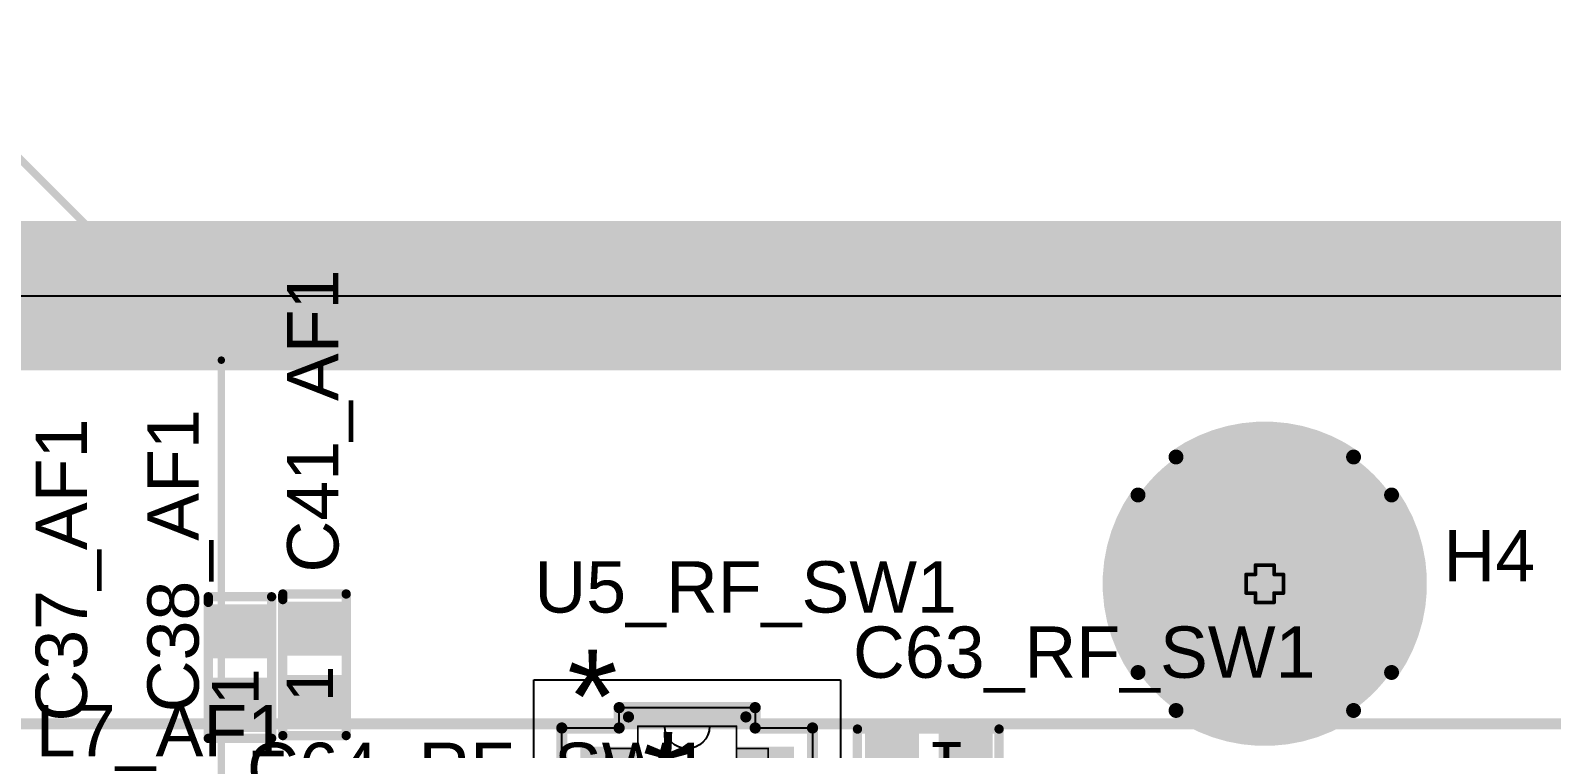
# Model space of a CAD drawing. Header units: inches. Extents: x -1.3 to 11.9, y -6.8 to 4.2.
# Drawn here: x 0.428 to 1.244, y 2.917 to 3.302 of the extents above; entities that cross this region are included whole.
import ezdxf

# ---------------------------------------------------------------- set-up
doc = ezdxf.new("R2010")
doc.units = ezdxf.units.IN
doc.header["$MEASUREMENT"] = 0
for name, color, linetype in [('02_GND1', 76, 'Continuous'), ('03_SIG1', 76, 'Continuous'), ('04_GND2', 16, 'Continuous'), ('05_SIG2', 156, 'Continuous'), ('06_GND3', 216, 'Continuous'), ('07_SIG3', 216, 'Continuous'), ('08_GND4', 136, 'Continuous'), ('09_PWR1', 136, 'Continuous'), ('10_PWR2', 136, 'Continuous'), ('11_GND5', 136, 'Continuous'), ('12_SIG4', 7, 'Continuous'), ('13_GND6', 136, 'Continuous'), ('14_SIG5', 136, 'Continuous'), ('15_GND7', 136, 'Continuous'), ('AB', 56, 'Continuous'), ('ASSY_DWG_INFO', 56, 'Continuous'), ('BOTTOM', 5, 'Continuous'), ('Bottom Solder', 6, 'Continuous'), ('FAB', 56, 'Continuous'), ('FAB_DWG_INFO', 1, 'Continuous'), ('Keep-Out Layer', 6, 'Continuous'), ('Mechanical 13', 56, 'Continuous'), ('Multi-Layer', 9, 'Continuous'), ('Pad Holes', 156, 'Continuous'), ('POT_INFO', 56, 'Continuous'), ('TOP', 1, 'Continuous'), ('Top Overlay', 2, 'Continuous'), ('Top Paste', 8, 'Continuous'), ('Top Solder', 216, 'Continuous')]:
    doc.layers.add(name, color=color, linetype=linetype)
doc.styles.add('Arial', font='', dxfattribs={"height": 0.2})
doc.styles.get('Arial').set_extended_font_data('Arial')

# ---------------------------------------------------------------- blocks, each defined once
blk = doc.blocks.new('_____3___16')
at = {"layer": '03_SIG1'}
h = blk.add_hatch(color=76, dxfattribs=at)
edge = h.paths.add_edge_path()
edge.add_arc((0, 0), 0.07874, 0, 360)
at = {"layer": '05_SIG2'}
h = blk.add_hatch(color=156, dxfattribs=at)
edge = h.paths.add_edge_path()
edge.add_arc((0, 0), 0.07874, 0, 360)
at = {"layer": '07_SIG3'}
h = blk.add_hatch(color=216, dxfattribs=at)
edge = h.paths.add_edge_path()
edge.add_arc((0, 0), 0.07874, 0, 360)
at = {"layer": '09_PWR1'}
h = blk.add_hatch(color=136, dxfattribs=at)
edge = h.paths.add_edge_path()
edge.add_arc((0, 0), 0.07106, 0, 360)
at = {"layer": '10_PWR2'}
h = blk.add_hatch(color=136, dxfattribs=at)
edge = h.paths.add_edge_path()
edge.add_arc((0, 0), 0.07106, 0, 360)
at = {"layer": '12_SIG4'}
h = blk.add_hatch(color=7, dxfattribs=at)
edge = h.paths.add_edge_path()
edge.add_arc((0, 0), 0.07874, 0, 360)
at = {"layer": '14_SIG5'}
h = blk.add_hatch(color=136, dxfattribs=at)
edge = h.paths.add_edge_path()
edge.add_arc((0, 0), 0.07874, 0, 360)
at = {"layer": 'BOTTOM'}
h = blk.add_hatch(color=5, dxfattribs=at)
edge = h.paths.add_edge_path()
edge.add_arc((0, 0), 0.07874, 0, 360)
at = {"layer": 'Bottom Solder'}
h = blk.add_hatch(color=6, dxfattribs=at)
edge = h.paths.add_edge_path()
edge.add_arc((0, 0), 0.08274, 0, 360)
at = {"layer": 'Multi-Layer'}
h = blk.add_hatch(color=9, dxfattribs=at)
edge = h.paths.add_edge_path()
edge.add_arc((0, 0), 0.07874, 0, 360)
at = {"layer": 'Pad Holes'}
h = blk.add_hatch(color=7, dxfattribs=at)
edge = h.paths.add_edge_path()
edge.add_arc((0, 0), 0.05906, 0, 360)
at = {"layer": 'TOP'}
h = blk.add_hatch(color=1, dxfattribs=at)
edge = h.paths.add_edge_path()
edge.add_arc((0, 0), 0.07874, 0, 360)
at = {"layer": 'Top Solder'}
h = blk.add_hatch(color=216, dxfattribs=at)
edge = h.paths.add_edge_path()
edge.add_arc((0, 0), 0.08274, 0, 360)
at = {"layer": '02_GND1'}
for points in [[(-0.04764, 0.06803, 0.008, 0.008, -0.315299), (0.04764, 0.06803, 0.008, 0.008, 0)], [(-0.06803, -0.04764, 0.008, 0.008, -0.315299), (-0.06803, 0.04764, 0.008, 0.008, 0)], [(0.06803, 0.04764, 0.008, 0.008, -0.315299), (0.06803, -0.04764, 0.008, 0.008, 0)], [(0.04764, -0.06803, 0.008, 0.008, -0.315299), (-0.04764, -0.06803, 0.008, 0.008, 0)]]:
    blk.add_lwpolyline(points, format="xyseb", dxfattribs=at)
for points in [[(-0.04964, 0.06803, 0.004, 0.004, 1), (-0.04564, 0.06803, 0.004, 0.004, 1)], [(0.04564, 0.06803, 0.004, 0.004, 1), (0.04964, 0.06803, 0.004, 0.004, 1)], [(-0.07003, 0.04764, 0.004, 0.004, 1), (-0.06603, 0.04764, 0.004, 0.004, 1)], [(0.06603, 0.04764, 0.004, 0.004, 1), (0.07003, 0.04764, 0.004, 0.004, 1)], [(-0.07003, -0.04764, 0.004, 0.004, 1), (-0.06603, -0.04764, 0.004, 0.004, 1)], [(0.06603, -0.04764, 0.004, 0.004, 1), (0.07003, -0.04764, 0.004, 0.004, 1)], [(-0.04964, -0.06803, 0.004, 0.004, 1), (-0.04564, -0.06803, 0.004, 0.004, 1)], [(0.04564, -0.06803, 0.004, 0.004, 1), (0.04964, -0.06803, 0.004, 0.004, 1)]]:
    blk.add_lwpolyline(points, format="xyseb", close=True, dxfattribs=at)
at = {"layer": '04_GND2'}
for points in [[(-0.04764, 0.06803, 0.008, 0.008, -0.315299), (0.04764, 0.06803, 0.008, 0.008, 0)], [(-0.06803, -0.04764, 0.008, 0.008, -0.315299), (-0.06803, 0.04764, 0.008, 0.008, 0)], [(0.06803, 0.04764, 0.008, 0.008, -0.315299), (0.06803, -0.04764, 0.008, 0.008, 0)], [(0.04764, -0.06803, 0.008, 0.008, -0.315299), (-0.04764, -0.06803, 0.008, 0.008, 0)]]:
    blk.add_lwpolyline(points, format="xyseb", dxfattribs=at)
for points in [[(-0.04964, 0.06803, 0.004, 0.004, 1), (-0.04564, 0.06803, 0.004, 0.004, 1)], [(0.04564, 0.06803, 0.004, 0.004, 1), (0.04964, 0.06803, 0.004, 0.004, 1)], [(-0.07003, 0.04764, 0.004, 0.004, 1), (-0.06603, 0.04764, 0.004, 0.004, 1)], [(0.06603, 0.04764, 0.004, 0.004, 1), (0.07003, 0.04764, 0.004, 0.004, 1)], [(-0.07003, -0.04764, 0.004, 0.004, 1), (-0.06603, -0.04764, 0.004, 0.004, 1)], [(0.06603, -0.04764, 0.004, 0.004, 1), (0.07003, -0.04764, 0.004, 0.004, 1)], [(-0.04964, -0.06803, 0.004, 0.004, 1), (-0.04564, -0.06803, 0.004, 0.004, 1)], [(0.04564, -0.06803, 0.004, 0.004, 1), (0.04964, -0.06803, 0.004, 0.004, 1)]]:
    blk.add_lwpolyline(points, format="xyseb", close=True, dxfattribs=at)
at = {"layer": '06_GND3'}
for points in [[(-0.04764, 0.06803, 0.008, 0.008, -0.315299), (0.04764, 0.06803, 0.008, 0.008, 0)], [(-0.06803, -0.04764, 0.008, 0.008, -0.315299), (-0.06803, 0.04764, 0.008, 0.008, 0)], [(0.06803, 0.04764, 0.008, 0.008, -0.315299), (0.06803, -0.04764, 0.008, 0.008, 0)], [(0.04764, -0.06803, 0.008, 0.008, -0.315299), (-0.04764, -0.06803, 0.008, 0.008, 0)]]:
    blk.add_lwpolyline(points, format="xyseb", dxfattribs=at)
for points in [[(-0.04964, 0.06803, 0.004, 0.004, 1), (-0.04564, 0.06803, 0.004, 0.004, 1)], [(0.04564, 0.06803, 0.004, 0.004, 1), (0.04964, 0.06803, 0.004, 0.004, 1)], [(-0.07003, 0.04764, 0.004, 0.004, 1), (-0.06603, 0.04764, 0.004, 0.004, 1)], [(0.06603, 0.04764, 0.004, 0.004, 1), (0.07003, 0.04764, 0.004, 0.004, 1)], [(-0.07003, -0.04764, 0.004, 0.004, 1), (-0.06603, -0.04764, 0.004, 0.004, 1)], [(0.06603, -0.04764, 0.004, 0.004, 1), (0.07003, -0.04764, 0.004, 0.004, 1)], [(-0.04964, -0.06803, 0.004, 0.004, 1), (-0.04564, -0.06803, 0.004, 0.004, 1)], [(0.04564, -0.06803, 0.004, 0.004, 1), (0.04964, -0.06803, 0.004, 0.004, 1)]]:
    blk.add_lwpolyline(points, format="xyseb", close=True, dxfattribs=at)
at = {"layer": '08_GND4'}
for points in [[(-0.04764, 0.06803, 0.008, 0.008, -0.315299), (0.04764, 0.06803, 0.008, 0.008, 0)], [(-0.06803, -0.04764, 0.008, 0.008, -0.315299), (-0.06803, 0.04764, 0.008, 0.008, 0)], [(0.06803, 0.04764, 0.008, 0.008, -0.315299), (0.06803, -0.04764, 0.008, 0.008, 0)], [(0.04764, -0.06803, 0.008, 0.008, -0.315299), (-0.04764, -0.06803, 0.008, 0.008, 0)]]:
    blk.add_lwpolyline(points, format="xyseb", dxfattribs=at)
for points in [[(-0.04964, 0.06803, 0.004, 0.004, 1), (-0.04564, 0.06803, 0.004, 0.004, 1)], [(0.04564, 0.06803, 0.004, 0.004, 1), (0.04964, 0.06803, 0.004, 0.004, 1)], [(-0.07003, 0.04764, 0.004, 0.004, 1), (-0.06603, 0.04764, 0.004, 0.004, 1)], [(0.06603, 0.04764, 0.004, 0.004, 1), (0.07003, 0.04764, 0.004, 0.004, 1)], [(-0.07003, -0.04764, 0.004, 0.004, 1), (-0.06603, -0.04764, 0.004, 0.004, 1)], [(0.06603, -0.04764, 0.004, 0.004, 1), (0.07003, -0.04764, 0.004, 0.004, 1)], [(-0.04964, -0.06803, 0.004, 0.004, 1), (-0.04564, -0.06803, 0.004, 0.004, 1)], [(0.04564, -0.06803, 0.004, 0.004, 1), (0.04964, -0.06803, 0.004, 0.004, 1)]]:
    blk.add_lwpolyline(points, format="xyseb", close=True, dxfattribs=at)
at = {"layer": '11_GND5'}
for points in [[(-0.04764, 0.06803, 0.008, 0.008, -0.315299), (0.04764, 0.06803, 0.008, 0.008, 0)], [(-0.06803, -0.04764, 0.008, 0.008, -0.315299), (-0.06803, 0.04764, 0.008, 0.008, 0)], [(0.06803, 0.04764, 0.008, 0.008, -0.315299), (0.06803, -0.04764, 0.008, 0.008, 0)], [(0.04764, -0.06803, 0.008, 0.008, -0.315299), (-0.04764, -0.06803, 0.008, 0.008, 0)]]:
    blk.add_lwpolyline(points, format="xyseb", dxfattribs=at)
for points in [[(-0.04964, 0.06803, 0.004, 0.004, 1), (-0.04564, 0.06803, 0.004, 0.004, 1)], [(0.04564, 0.06803, 0.004, 0.004, 1), (0.04964, 0.06803, 0.004, 0.004, 1)], [(-0.07003, 0.04764, 0.004, 0.004, 1), (-0.06603, 0.04764, 0.004, 0.004, 1)], [(0.06603, 0.04764, 0.004, 0.004, 1), (0.07003, 0.04764, 0.004, 0.004, 1)], [(-0.07003, -0.04764, 0.004, 0.004, 1), (-0.06603, -0.04764, 0.004, 0.004, 1)], [(0.06603, -0.04764, 0.004, 0.004, 1), (0.07003, -0.04764, 0.004, 0.004, 1)], [(-0.04964, -0.06803, 0.004, 0.004, 1), (-0.04564, -0.06803, 0.004, 0.004, 1)], [(0.04564, -0.06803, 0.004, 0.004, 1), (0.04964, -0.06803, 0.004, 0.004, 1)]]:
    blk.add_lwpolyline(points, format="xyseb", close=True, dxfattribs=at)
at = {"layer": '13_GND6'}
for points in [[(-0.04764, 0.06803, 0.008, 0.008, -0.315299), (0.04764, 0.06803, 0.008, 0.008, 0)], [(-0.06803, -0.04764, 0.008, 0.008, -0.315299), (-0.06803, 0.04764, 0.008, 0.008, 0)], [(0.06803, 0.04764, 0.008, 0.008, -0.315299), (0.06803, -0.04764, 0.008, 0.008, 0)], [(0.04764, -0.06803, 0.008, 0.008, -0.315299), (-0.04764, -0.06803, 0.008, 0.008, 0)]]:
    blk.add_lwpolyline(points, format="xyseb", dxfattribs=at)
for points in [[(-0.04964, 0.06803, 0.004, 0.004, 1), (-0.04564, 0.06803, 0.004, 0.004, 1)], [(0.04564, 0.06803, 0.004, 0.004, 1), (0.04964, 0.06803, 0.004, 0.004, 1)], [(-0.07003, 0.04764, 0.004, 0.004, 1), (-0.06603, 0.04764, 0.004, 0.004, 1)], [(0.06603, 0.04764, 0.004, 0.004, 1), (0.07003, 0.04764, 0.004, 0.004, 1)], [(-0.07003, -0.04764, 0.004, 0.004, 1), (-0.06603, -0.04764, 0.004, 0.004, 1)], [(0.06603, -0.04764, 0.004, 0.004, 1), (0.07003, -0.04764, 0.004, 0.004, 1)], [(-0.04964, -0.06803, 0.004, 0.004, 1), (-0.04564, -0.06803, 0.004, 0.004, 1)], [(0.04564, -0.06803, 0.004, 0.004, 1), (0.04964, -0.06803, 0.004, 0.004, 1)]]:
    blk.add_lwpolyline(points, format="xyseb", close=True, dxfattribs=at)
at = {"layer": '15_GND7'}
for points in [[(-0.04764, 0.06803, 0.008, 0.008, -0.315299), (0.04764, 0.06803, 0.008, 0.008, 0)], [(-0.06803, -0.04764, 0.008, 0.008, -0.315299), (-0.06803, 0.04764, 0.008, 0.008, 0)], [(0.06803, 0.04764, 0.008, 0.008, -0.315299), (0.06803, -0.04764, 0.008, 0.008, 0)], [(0.04764, -0.06803, 0.008, 0.008, -0.315299), (-0.04764, -0.06803, 0.008, 0.008, 0)]]:
    blk.add_lwpolyline(points, format="xyseb", dxfattribs=at)
for points in [[(-0.04964, 0.06803, 0.004, 0.004, 1), (-0.04564, 0.06803, 0.004, 0.004, 1)], [(0.04564, 0.06803, 0.004, 0.004, 1), (0.04964, 0.06803, 0.004, 0.004, 1)], [(-0.07003, 0.04764, 0.004, 0.004, 1), (-0.06603, 0.04764, 0.004, 0.004, 1)], [(0.06603, 0.04764, 0.004, 0.004, 1), (0.07003, 0.04764, 0.004, 0.004, 1)], [(-0.07003, -0.04764, 0.004, 0.004, 1), (-0.06603, -0.04764, 0.004, 0.004, 1)], [(0.06603, -0.04764, 0.004, 0.004, 1), (0.07003, -0.04764, 0.004, 0.004, 1)], [(-0.04964, -0.06803, 0.004, 0.004, 1), (-0.04564, -0.06803, 0.004, 0.004, 1)], [(0.04564, -0.06803, 0.004, 0.004, 1), (0.04964, -0.06803, 0.004, 0.004, 1)]]:
    blk.add_lwpolyline(points, format="xyseb", close=True, dxfattribs=at)
blk = doc.blocks.new('C0402_184')
at = {"layer": 'TOP'}
for points in [[(-0.031, -0.0125), (-0.031, 0.0125), (-0.006, 0.0125), (-0.006, -0.0125)], [(0.0084, -0.0125), (0.0084, 0.0125), (0.0334, 0.0125), (0.0334, -0.0125)]]:
    blk.add_hatch(color=1, dxfattribs=at).paths.add_polyline_path(points)
at = {"layer": 'Top Paste'}
for points in [[(-0.031, -0.0125), (-0.031, 0.0125), (-0.006, 0.0125), (-0.006, -0.0125)], [(0.0084, -0.0125), (0.0084, 0.0125), (0.0334, 0.0125), (0.0334, -0.0125)]]:
    blk.add_hatch(color=8, dxfattribs=at).paths.add_polyline_path(points)
at = {"layer": 'Top Solder'}
for points in [[(-0.033, -0.0145), (-0.033, 0.0145), (-0.004, 0.0145), (-0.004, -0.0145)], [(0.0064, -0.0145), (0.0064, 0.0145), (0.0354, 0.0145), (0.0354, -0.0145)]]:
    blk.add_hatch(color=216, dxfattribs=at).paths.add_polyline_path(points)
at = {"layer": 'ASSY_DWG_INFO'}
for points in [[(-0.0365, 0.017, 0.005, 0.005, 0), (-0.0365, -0.017, 0.005, 0.005, 0)], [(0.0395, 0.017, 0.005, 0.005, 0), (-0.0365, 0.017, 0.005, 0.005, 0)], [(0.0395, 0.017, 0.005, 0.005, 0), (0.0395, -0.017, 0.005, 0.005, 0)], [(0.0395, -0.017, 0.005, 0.005, 0), (-0.0365, -0.017, 0.005, 0.005, 0)]]:
    blk.add_lwpolyline(points, format="xyseb", dxfattribs=at)
for points in [[(-0.03775, 0.017, 0.0025, 0.0025, 1), (-0.03525, 0.017, 0.0025, 0.0025, 1)], [(-0.03775, 0.017, 0.0025, 0.0025, 1), (-0.03525, 0.017, 0.0025, 0.0025, 1)], [(0.03825, 0.017, 0.0025, 0.0025, 1), (0.04075, 0.017, 0.0025, 0.0025, 1)], [(0.03825, 0.017, 0.0025, 0.0025, 1), (0.04075, 0.017, 0.0025, 0.0025, 1)], [(-0.03775, -0.017, 0.0025, 0.0025, 1), (-0.03525, -0.017, 0.0025, 0.0025, 1)], [(-0.03775, -0.017, 0.0025, 0.0025, 1), (-0.03525, -0.017, 0.0025, 0.0025, 1)], [(0.03825, -0.017, 0.0025, 0.0025, 1), (0.04075, -0.017, 0.0025, 0.0025, 1)], [(0.03825, -0.017, 0.0025, 0.0025, 1), (0.04075, -0.017, 0.0025, 0.0025, 1)]]:
    blk.add_lwpolyline(points, format="xyseb", close=True, dxfattribs=at)
at = {"layer": 'Top Overlay'}
for points in [[(0.0365, 0.017, 0.005, 0.005, 0), (-0.0365, 0.017, 0.005, 0.005, 0)], [(-0.0365, 0.017, 0.005, 0.005, 0), (-0.0365, -0.017, 0.005, 0.005, 0)], [(0.0395, 0.017, 0.005, 0.005, 0), (0.0365, 0.017, 0.005, 0.005, 0)], [(0.0395, 0.017, 0.005, 0.005, 0), (0.0395, -0.017, 0.005, 0.005, 0)], [(0.0395, -0.017, 0.005, 0.005, 0), (-0.0365, -0.017, 0.005, 0.005, 0)]]:
    blk.add_lwpolyline(points, format="xyseb", dxfattribs=at)
for points in [[(-0.03775, 0.017, 0.0025, 0.0025, 1), (-0.03525, 0.017, 0.0025, 0.0025, 1)], [(-0.03775, 0.017, 0.0025, 0.0025, 1), (-0.03525, 0.017, 0.0025, 0.0025, 1)], [(0.03525, 0.017, 0.0025, 0.0025, 1), (0.03775, 0.017, 0.0025, 0.0025, 1)], [(0.03525, 0.017, 0.0025, 0.0025, 1), (0.03775, 0.017, 0.0025, 0.0025, 1)], [(0.03825, 0.017, 0.0025, 0.0025, 1), (0.04075, 0.017, 0.0025, 0.0025, 1)], [(0.03825, 0.017, 0.0025, 0.0025, 1), (0.04075, 0.017, 0.0025, 0.0025, 1)], [(-0.03775, -0.017, 0.0025, 0.0025, 1), (-0.03525, -0.017, 0.0025, 0.0025, 1)], [(-0.03775, -0.017, 0.0025, 0.0025, 1), (-0.03525, -0.017, 0.0025, 0.0025, 1)], [(0.03825, -0.017, 0.0025, 0.0025, 1), (0.04075, -0.017, 0.0025, 0.0025, 1)], [(0.03825, -0.017, 0.0025, 0.0025, 1), (0.04075, -0.017, 0.0025, 0.0025, 1)]]:
    blk.add_lwpolyline(points, format="xyseb", close=True, dxfattribs=at)
at = {"layer": 'FAB', "style": 'Arial'}
blk.add_text('1', height=0.025, dxfattribs=at).set_placement((-0.0185, -0.01))
blk = doc.blocks.new('C0402_223')
at = {"layer": 'TOP'}
for points in [[(-0.031, -0.0125), (-0.031, 0.0125), (-0.006, 0.0125), (-0.006, -0.0125)], [(0.0084, -0.0125), (0.0084, 0.0125), (0.0334, 0.0125), (0.0334, -0.0125)]]:
    blk.add_hatch(color=1, dxfattribs=at).paths.add_polyline_path(points)
at = {"layer": 'Top Paste'}
for points in [[(-0.031, -0.0125), (-0.031, 0.0125), (-0.006, 0.0125), (-0.006, -0.0125)], [(0.0084, -0.0125), (0.0084, 0.0125), (0.0334, 0.0125), (0.0334, -0.0125)]]:
    blk.add_hatch(color=8, dxfattribs=at).paths.add_polyline_path(points)
at = {"layer": 'Top Solder'}
for points in [[(-0.033, -0.0145), (-0.033, 0.0145), (-0.004, 0.0145), (-0.004, -0.0145)], [(0.0064, -0.0145), (0.0064, 0.0145), (0.0354, 0.0145), (0.0354, -0.0145)]]:
    blk.add_hatch(color=216, dxfattribs=at).paths.add_polyline_path(points)
at = {"layer": 'ASSY_DWG_INFO'}
for points in [[(-0.0365, 0.017, 0.005, 0.005, 0), (-0.0365, -0.017, 0.005, 0.005, 0)], [(-0.0365, 0.017, 0.005, 0.005, 0), (0.0395, 0.017, 0.005, 0.005, 0)], [(0.0395, 0.017, 0.005, 0.005, 0), (0.0395, -0.017, 0.005, 0.005, 0)], [(-0.0365, -0.017, 0.005, 0.005, 0), (0.0395, -0.017, 0.005, 0.005, 0)]]:
    blk.add_lwpolyline(points, format="xyseb", dxfattribs=at)
for points in [[(-0.03775, 0.017, 0.0025, 0.0025, 1), (-0.03525, 0.017, 0.0025, 0.0025, 1)], [(-0.03775, 0.017, 0.0025, 0.0025, 1), (-0.03525, 0.017, 0.0025, 0.0025, 1)], [(0.03825, 0.017, 0.0025, 0.0025, 1), (0.04075, 0.017, 0.0025, 0.0025, 1)], [(0.03825, 0.017, 0.0025, 0.0025, 1), (0.04075, 0.017, 0.0025, 0.0025, 1)], [(-0.03775, -0.017, 0.0025, 0.0025, 1), (-0.03525, -0.017, 0.0025, 0.0025, 1)], [(-0.03775, -0.017, 0.0025, 0.0025, 1), (-0.03525, -0.017, 0.0025, 0.0025, 1)], [(0.03825, -0.017, 0.0025, 0.0025, 1), (0.04075, -0.017, 0.0025, 0.0025, 1)], [(0.03825, -0.017, 0.0025, 0.0025, 1), (0.04075, -0.017, 0.0025, 0.0025, 1)]]:
    blk.add_lwpolyline(points, format="xyseb", close=True, dxfattribs=at)
at = {"layer": 'Top Overlay'}
for points in [[(-0.0365, 0.017, 0.005, 0.005, 0), (0.0365, 0.017, 0.005, 0.005, 0)], [(-0.0365, 0.017, 0.005, 0.005, 0), (-0.0365, -0.017, 0.005, 0.005, 0)], [(0.0365, 0.017, 0.005, 0.005, 0), (0.0395, 0.017, 0.005, 0.005, 0)], [(0.0395, 0.017, 0.005, 0.005, 0), (0.0395, -0.017, 0.005, 0.005, 0)], [(-0.0365, -0.017, 0.005, 0.005, 0), (0.0395, -0.017, 0.005, 0.005, 0)]]:
    blk.add_lwpolyline(points, format="xyseb", dxfattribs=at)
for points in [[(-0.03775, 0.017, 0.0025, 0.0025, 1), (-0.03525, 0.017, 0.0025, 0.0025, 1)], [(-0.03775, 0.017, 0.0025, 0.0025, 1), (-0.03525, 0.017, 0.0025, 0.0025, 1)], [(0.03525, 0.017, 0.0025, 0.0025, 1), (0.03775, 0.017, 0.0025, 0.0025, 1)], [(0.03525, 0.017, 0.0025, 0.0025, 1), (0.03775, 0.017, 0.0025, 0.0025, 1)], [(0.03825, 0.017, 0.0025, 0.0025, 1), (0.04075, 0.017, 0.0025, 0.0025, 1)], [(0.03825, 0.017, 0.0025, 0.0025, 1), (0.04075, 0.017, 0.0025, 0.0025, 1)], [(-0.03775, -0.017, 0.0025, 0.0025, 1), (-0.03525, -0.017, 0.0025, 0.0025, 1)], [(-0.03775, -0.017, 0.0025, 0.0025, 1), (-0.03525, -0.017, 0.0025, 0.0025, 1)], [(0.03825, -0.017, 0.0025, 0.0025, 1), (0.04075, -0.017, 0.0025, 0.0025, 1)], [(0.03825, -0.017, 0.0025, 0.0025, 1), (0.04075, -0.017, 0.0025, 0.0025, 1)]]:
    blk.add_lwpolyline(points, format="xyseb", close=True, dxfattribs=at)
at = {"layer": 'FAB', "style": 'Arial'}
blk.add_text('1', height=0.025, dxfattribs=at).set_placement((-0.0185, -0.01))
blk = doc.blocks.new('C0402_229')
at = {"layer": 'TOP'}
for points in [[(-0.031, -0.0125), (-0.031, 0.0125), (-0.006, 0.0125), (-0.006, -0.0125)], [(0.0084, -0.0125), (0.0084, 0.0125), (0.0334, 0.0125), (0.0334, -0.0125)]]:
    blk.add_hatch(color=1, dxfattribs=at).paths.add_polyline_path(points)
at = {"layer": 'Top Paste'}
for points in [[(-0.031, -0.0125), (-0.031, 0.0125), (-0.006, 0.0125), (-0.006, -0.0125)], [(0.0084, -0.0125), (0.0084, 0.0125), (0.0334, 0.0125), (0.0334, -0.0125)]]:
    blk.add_hatch(color=8, dxfattribs=at).paths.add_polyline_path(points)
at = {"layer": 'Top Solder'}
for points in [[(-0.033, -0.0145), (-0.033, 0.0145), (-0.004, 0.0145), (-0.004, -0.0145)], [(0.0064, -0.0145), (0.0064, 0.0145), (0.0354, 0.0145), (0.0354, -0.0145)]]:
    blk.add_hatch(color=216, dxfattribs=at).paths.add_polyline_path(points)
at = {"layer": 'ASSY_DWG_INFO'}
for points in [[(-0.0365, 0.017, 0.005, 0.005, 0), (-0.0365, -0.017, 0.005, 0.005, 0)], [(-0.0365, 0.017, 0.005, 0.005, 0), (0.0395, 0.017, 0.005, 0.005, 0)], [(0.0395, 0.017, 0.005, 0.005, 0), (0.0395, -0.017, 0.005, 0.005, 0)], [(-0.0365, -0.017, 0.005, 0.005, 0), (0.0395, -0.017, 0.005, 0.005, 0)]]:
    blk.add_lwpolyline(points, format="xyseb", dxfattribs=at)
for points in [[(-0.03775, 0.017, 0.0025, 0.0025, 1), (-0.03525, 0.017, 0.0025, 0.0025, 1)], [(-0.03775, 0.017, 0.0025, 0.0025, 1), (-0.03525, 0.017, 0.0025, 0.0025, 1)], [(0.03825, 0.017, 0.0025, 0.0025, 1), (0.04075, 0.017, 0.0025, 0.0025, 1)], [(0.03825, 0.017, 0.0025, 0.0025, 1), (0.04075, 0.017, 0.0025, 0.0025, 1)], [(-0.03775, -0.017, 0.0025, 0.0025, 1), (-0.03525, -0.017, 0.0025, 0.0025, 1)], [(-0.03775, -0.017, 0.0025, 0.0025, 1), (-0.03525, -0.017, 0.0025, 0.0025, 1)], [(0.03825, -0.017, 0.0025, 0.0025, 1), (0.04075, -0.017, 0.0025, 0.0025, 1)], [(0.03825, -0.017, 0.0025, 0.0025, 1), (0.04075, -0.017, 0.0025, 0.0025, 1)]]:
    blk.add_lwpolyline(points, format="xyseb", close=True, dxfattribs=at)
at = {"layer": 'Top Overlay'}
for points in [[(-0.0365, 0.017, 0.005, 0.005, 0), (0.0365, 0.017, 0.005, 0.005, 0)], [(-0.0365, 0.017, 0.005, 0.005, 0), (-0.0365, -0.017, 0.005, 0.005, 0)], [(0.0365, 0.017, 0.005, 0.005, 0), (0.0395, 0.017, 0.005, 0.005, 0)], [(0.0395, 0.017, 0.005, 0.005, 0), (0.0395, -0.017, 0.005, 0.005, 0)], [(-0.0365, -0.017, 0.005, 0.005, 0), (0.0395, -0.017, 0.005, 0.005, 0)]]:
    blk.add_lwpolyline(points, format="xyseb", dxfattribs=at)
for points in [[(-0.03775, 0.017, 0.0025, 0.0025, 1), (-0.03525, 0.017, 0.0025, 0.0025, 1)], [(-0.03775, 0.017, 0.0025, 0.0025, 1), (-0.03525, 0.017, 0.0025, 0.0025, 1)], [(0.03525, 0.017, 0.0025, 0.0025, 1), (0.03775, 0.017, 0.0025, 0.0025, 1)], [(0.03525, 0.017, 0.0025, 0.0025, 1), (0.03775, 0.017, 0.0025, 0.0025, 1)], [(0.03825, 0.017, 0.0025, 0.0025, 1), (0.04075, 0.017, 0.0025, 0.0025, 1)], [(0.03825, 0.017, 0.0025, 0.0025, 1), (0.04075, 0.017, 0.0025, 0.0025, 1)], [(-0.03775, -0.017, 0.0025, 0.0025, 1), (-0.03525, -0.017, 0.0025, 0.0025, 1)], [(-0.03775, -0.017, 0.0025, 0.0025, 1), (-0.03525, -0.017, 0.0025, 0.0025, 1)], [(0.03825, -0.017, 0.0025, 0.0025, 1), (0.04075, -0.017, 0.0025, 0.0025, 1)], [(0.03825, -0.017, 0.0025, 0.0025, 1), (0.04075, -0.017, 0.0025, 0.0025, 1)]]:
    blk.add_lwpolyline(points, format="xyseb", close=True, dxfattribs=at)
at = {"layer": 'FAB', "style": 'Arial'}
blk.add_text('1', height=0.025, dxfattribs=at).set_placement((-0.0185, -0.01))
blk = doc.blocks.new('SOT_2815_115_NXP_311')
at = {"layer": 'TOP'}
for points in [[(-0.05728, 0.03257), (-0.0265, 0.03257), (-0.0265, 0.01861), (-0.05728, 0.01861)], [(0.0265, 0.03257), (0.05728, 0.03257), (0.05728, 0.01861), (0.0265, 0.01861)], [(-0.05728, 0.00698), (-0.0265, 0.00698), (-0.0265, -0.00698), (-0.05728, -0.00698)], [(0.0265, 0.00698), (0.05728, 0.00698), (0.05728, -0.00698), (0.0265, -0.00698)], [(-0.05728, -0.01861), (-0.0265, -0.01861), (-0.0265, -0.03257), (-0.05728, -0.03257)], [(0.0265, -0.01861), (0.05728, -0.01861), (0.05728, -0.03257), (0.0265, -0.03257)]]:
    blk.add_hatch(color=1, dxfattribs=at).paths.add_polyline_path(points)
at = {"layer": 'Top Paste'}
for points in [[(-0.05728, 0.03257), (-0.0265, 0.03257), (-0.0265, 0.01861), (-0.05728, 0.01861)], [(0.0265, 0.03257), (0.05728, 0.03257), (0.05728, 0.01861), (0.0265, 0.01861)], [(-0.05728, 0.00698), (-0.0265, 0.00698), (-0.0265, -0.00698), (-0.05728, -0.00698)], [(0.0265, 0.00698), (0.05728, 0.00698), (0.05728, -0.00698), (0.0265, -0.00698)], [(-0.05728, -0.01861), (-0.0265, -0.01861), (-0.0265, -0.03257), (-0.05728, -0.03257)], [(0.0265, -0.01861), (0.05728, -0.01861), (0.05728, -0.03257), (0.0265, -0.03257)]]:
    blk.add_hatch(color=8, dxfattribs=at).paths.add_polyline_path(points)
at = {"layer": 'Top Solder'}
for points in [[(-0.05728, 0.03257), (-0.0265, 0.03257), (-0.0265, 0.01861), (-0.05728, 0.01861)], [(0.0265, 0.03257), (0.05728, 0.03257), (0.05728, 0.01861), (0.0265, 0.01861)], [(-0.05728, 0.00698), (-0.0265, 0.00698), (-0.0265, -0.00698), (-0.05728, -0.00698)], [(0.0265, 0.00698), (0.05728, 0.00698), (0.05728, -0.00698), (0.0265, -0.00698)], [(-0.05728, -0.01861), (-0.0265, -0.01861), (-0.0265, -0.03257), (-0.05728, -0.03257)], [(0.0265, -0.01861), (0.05728, -0.01861), (0.05728, -0.03257), (0.0265, -0.03257)]]:
    blk.add_hatch(color=216, dxfattribs=at).paths.add_polyline_path(points)
at = {"layer": 'AB'}
for p, q in [((-0.08228, -0.0685), (-0.08228, 0.0685)), ((-0.08228, 0.0685), (0.08228, 0.0685)), ((0.08228, 0.0685), (0.08228, -0.0685)), ((0.08228, -0.0685), (-0.08228, -0.0685))]:
    blk.add_line(p, q, dxfattribs=at)
at = {"layer": 'Mechanical 13'}
for points, format in [([(-0.0265, 0.0435, 0.001, 0.001, 0), (0.0265, 0.0435, 0.001, 0.001, 0)], "xyseb"), ([(-0.0265, -0.0435, 0.001, 0.001, 0), (-0.0265, 0.0435, 0.001, 0.001, 0)], "xyseb"), ([(0.012, 0.0435, -1), (-0.012, 0.0435)], "xyb"), ([(0.0265, -0.0435, 0.001, 0.001, 0), (0.0265, 0.0435, 0.001, 0.001, 0)], "xyseb"), ([(-0.0435, 0.03159, 0.001, 0.001, 0), (-0.0265, 0.03159, 0.001, 0.001, 0)], "xyseb"), ([(-0.0435, 0.01959, 0.001, 0.001, 0), (-0.0435, 0.03159, 0.001, 0.001, 0)], "xyseb"), ([(-0.0265, 0.01959, 0.001, 0.001, 0), (-0.0265, 0.03159, 0.001, 0.001, 0)], "xyseb"), ([(0.0265, 0.01959, 0.001, 0.001, 0), (0.0265, 0.03159, 0.001, 0.001, 0)], "xyseb"), ([(0.0265, 0.03159, 0.001, 0.001, 0), (0.0435, 0.03159, 0.001, 0.001, 0)], "xyseb"), ([(0.0435, 0.01959, 0.001, 0.001, 0), (0.0435, 0.03159, 0.001, 0.001, 0)], "xyseb"), ([(-0.0435, 0.01959, 0.001, 0.001, 0), (-0.0265, 0.01959, 0.001, 0.001, 0)], "xyseb"), ([(0.0265, 0.01959, 0.001, 0.001, 0), (0.0435, 0.01959, 0.001, 0.001, 0)], "xyseb"), ([(-0.0435, 0.006, 0.001, 0.001, 0), (-0.0265, 0.006, 0.001, 0.001, 0)], "xyseb"), ([(-0.0435, -0.006, 0.001, 0.001, 0), (-0.0435, 0.006, 0.001, 0.001, 0)], "xyseb"), ([(-0.0265, -0.006, 0.001, 0.001, 0), (-0.0265, 0.006, 0.001, 0.001, 0)], "xyseb"), ([(0.0265, -0.006, 0.001, 0.001, 0), (0.0265, 0.006, 0.001, 0.001, 0)], "xyseb"), ([(0.0265, 0.006, 0.001, 0.001, 0), (0.0435, 0.006, 0.001, 0.001, 0)], "xyseb"), ([(0.0435, -0.006, 0.001, 0.001, 0), (0.0435, 0.006, 0.001, 0.001, 0)], "xyseb"), ([(-0.0435, -0.006, 0.001, 0.001, 0), (-0.0265, -0.006, 0.001, 0.001, 0)], "xyseb"), ([(0.0265, -0.006, 0.001, 0.001, 0), (0.0435, -0.006, 0.001, 0.001, 0)], "xyseb"), ([(-0.0435, -0.01959, 0.001, 0.001, 0), (-0.0265, -0.01959, 0.001, 0.001, 0)], "xyseb"), ([(-0.0435, -0.03159, 0.001, 0.001, 0), (-0.0435, -0.01959, 0.001, 0.001, 0)], "xyseb"), ([(-0.0265, -0.03159, 0.001, 0.001, 0), (-0.0265, -0.01959, 0.001, 0.001, 0)], "xyseb"), ([(0.0265, -0.03159, 0.001, 0.001, 0), (0.0265, -0.01959, 0.001, 0.001, 0)], "xyseb"), ([(0.0265, -0.01959, 0.001, 0.001, 0), (0.0435, -0.01959, 0.001, 0.001, 0)], "xyseb"), ([(0.0435, -0.03159, 0.001, 0.001, 0), (0.0435, -0.01959, 0.001, 0.001, 0)], "xyseb"), ([(-0.0435, -0.03159, 0.001, 0.001, 0), (-0.0265, -0.03159, 0.001, 0.001, 0)], "xyseb"), ([(0.0265, -0.03159, 0.001, 0.001, 0), (0.0435, -0.03159, 0.001, 0.001, 0)], "xyseb"), ([(-0.0265, -0.0435, 0.001, 0.001, 0), (0.0265, -0.0435, 0.001, 0.001, 0)], "xyseb")]:
    blk.add_lwpolyline(points, format=format, dxfattribs=at)
for points, format in [([(-0.02675, 0.0435, 0.0005, 0.0005, 1), (-0.02625, 0.0435, 0.0005, 0.0005, 1)], "xyseb"), ([(-0.02675, 0.0435, 0.0005, 0.0005, 1), (-0.02625, 0.0435, 0.0005, 0.0005, 1)], "xyseb"), ([(-0.012, 0.0435, 1), (-0.012, 0.0435, 1)], "xyb"), ([(0.012, 0.0435, 1), (0.012, 0.0435, 1)], "xyb"), ([(0.02625, 0.0435, 0.0005, 0.0005, 1), (0.02675, 0.0435, 0.0005, 0.0005, 1)], "xyseb"), ([(0.02625, 0.0435, 0.0005, 0.0005, 1), (0.02675, 0.0435, 0.0005, 0.0005, 1)], "xyseb"), ([(-0.04375, 0.03159, 0.0005, 0.0005, 1), (-0.04325, 0.03159, 0.0005, 0.0005, 1)], "xyseb"), ([(-0.04375, 0.03159, 0.0005, 0.0005, 1), (-0.04325, 0.03159, 0.0005, 0.0005, 1)], "xyseb"), ([(-0.02675, 0.03159, 0.0005, 0.0005, 1), (-0.02625, 0.03159, 0.0005, 0.0005, 1)], "xyseb"), ([(-0.02675, 0.03159, 0.0005, 0.0005, 1), (-0.02625, 0.03159, 0.0005, 0.0005, 1)], "xyseb"), ([(0.02625, 0.03159, 0.0005, 0.0005, 1), (0.02675, 0.03159, 0.0005, 0.0005, 1)], "xyseb"), ([(0.02625, 0.03159, 0.0005, 0.0005, 1), (0.02675, 0.03159, 0.0005, 0.0005, 1)], "xyseb"), ([(0.04325, 0.03159, 0.0005, 0.0005, 1), (0.04375, 0.03159, 0.0005, 0.0005, 1)], "xyseb"), ([(0.04325, 0.03159, 0.0005, 0.0005, 1), (0.04375, 0.03159, 0.0005, 0.0005, 1)], "xyseb"), ([(-0.04375, 0.01959, 0.0005, 0.0005, 1), (-0.04325, 0.01959, 0.0005, 0.0005, 1)], "xyseb"), ([(-0.04375, 0.01959, 0.0005, 0.0005, 1), (-0.04325, 0.01959, 0.0005, 0.0005, 1)], "xyseb"), ([(-0.02675, 0.01959, 0.0005, 0.0005, 1), (-0.02625, 0.01959, 0.0005, 0.0005, 1)], "xyseb"), ([(-0.02675, 0.01959, 0.0005, 0.0005, 1), (-0.02625, 0.01959, 0.0005, 0.0005, 1)], "xyseb"), ([(0.02625, 0.01959, 0.0005, 0.0005, 1), (0.02675, 0.01959, 0.0005, 0.0005, 1)], "xyseb"), ([(0.02625, 0.01959, 0.0005, 0.0005, 1), (0.02675, 0.01959, 0.0005, 0.0005, 1)], "xyseb"), ([(0.04325, 0.01959, 0.0005, 0.0005, 1), (0.04375, 0.01959, 0.0005, 0.0005, 1)], "xyseb"), ([(0.04325, 0.01959, 0.0005, 0.0005, 1), (0.04375, 0.01959, 0.0005, 0.0005, 1)], "xyseb"), ([(-0.04375, 0.006, 0.0005, 0.0005, 1), (-0.04325, 0.006, 0.0005, 0.0005, 1)], "xyseb"), ([(-0.04375, 0.006, 0.0005, 0.0005, 1), (-0.04325, 0.006, 0.0005, 0.0005, 1)], "xyseb"), ([(-0.02675, 0.006, 0.0005, 0.0005, 1), (-0.02625, 0.006, 0.0005, 0.0005, 1)], "xyseb"), ([(-0.02675, 0.006, 0.0005, 0.0005, 1), (-0.02625, 0.006, 0.0005, 0.0005, 1)], "xyseb"), ([(0.02625, 0.006, 0.0005, 0.0005, 1), (0.02675, 0.006, 0.0005, 0.0005, 1)], "xyseb"), ([(0.02625, 0.006, 0.0005, 0.0005, 1), (0.02675, 0.006, 0.0005, 0.0005, 1)], "xyseb"), ([(0.04325, 0.006, 0.0005, 0.0005, 1), (0.04375, 0.006, 0.0005, 0.0005, 1)], "xyseb"), ([(0.04325, 0.006, 0.0005, 0.0005, 1), (0.04375, 0.006, 0.0005, 0.0005, 1)], "xyseb"), ([(-0.04375, -0.006, 0.0005, 0.0005, 1), (-0.04325, -0.006, 0.0005, 0.0005, 1)], "xyseb"), ([(-0.04375, -0.006, 0.0005, 0.0005, 1), (-0.04325, -0.006, 0.0005, 0.0005, 1)], "xyseb"), ([(-0.02675, -0.006, 0.0005, 0.0005, 1), (-0.02625, -0.006, 0.0005, 0.0005, 1)], "xyseb"), ([(-0.02675, -0.006, 0.0005, 0.0005, 1), (-0.02625, -0.006, 0.0005, 0.0005, 1)], "xyseb"), ([(0.02625, -0.006, 0.0005, 0.0005, 1), (0.02675, -0.006, 0.0005, 0.0005, 1)], "xyseb"), ([(0.02625, -0.006, 0.0005, 0.0005, 1), (0.02675, -0.006, 0.0005, 0.0005, 1)], "xyseb"), ([(0.04325, -0.006, 0.0005, 0.0005, 1), (0.04375, -0.006, 0.0005, 0.0005, 1)], "xyseb"), ([(0.04325, -0.006, 0.0005, 0.0005, 1), (0.04375, -0.006, 0.0005, 0.0005, 1)], "xyseb"), ([(-0.04375, -0.01959, 0.0005, 0.0005, 1), (-0.04325, -0.01959, 0.0005, 0.0005, 1)], "xyseb"), ([(-0.04375, -0.01959, 0.0005, 0.0005, 1), (-0.04325, -0.01959, 0.0005, 0.0005, 1)], "xyseb"), ([(-0.02675, -0.01959, 0.0005, 0.0005, 1), (-0.02625, -0.01959, 0.0005, 0.0005, 1)], "xyseb"), ([(-0.02675, -0.01959, 0.0005, 0.0005, 1), (-0.02625, -0.01959, 0.0005, 0.0005, 1)], "xyseb"), ([(0.02625, -0.01959, 0.0005, 0.0005, 1), (0.02675, -0.01959, 0.0005, 0.0005, 1)], "xyseb"), ([(0.02625, -0.01959, 0.0005, 0.0005, 1), (0.02675, -0.01959, 0.0005, 0.0005, 1)], "xyseb"), ([(0.04325, -0.01959, 0.0005, 0.0005, 1), (0.04375, -0.01959, 0.0005, 0.0005, 1)], "xyseb"), ([(0.04325, -0.01959, 0.0005, 0.0005, 1), (0.04375, -0.01959, 0.0005, 0.0005, 1)], "xyseb"), ([(-0.04375, -0.03159, 0.0005, 0.0005, 1), (-0.04325, -0.03159, 0.0005, 0.0005, 1)], "xyseb"), ([(-0.04375, -0.03159, 0.0005, 0.0005, 1), (-0.04325, -0.03159, 0.0005, 0.0005, 1)], "xyseb"), ([(-0.02675, -0.03159, 0.0005, 0.0005, 1), (-0.02625, -0.03159, 0.0005, 0.0005, 1)], "xyseb"), ([(-0.02675, -0.03159, 0.0005, 0.0005, 1), (-0.02625, -0.03159, 0.0005, 0.0005, 1)], "xyseb"), ([(0.02625, -0.03159, 0.0005, 0.0005, 1), (0.02675, -0.03159, 0.0005, 0.0005, 1)], "xyseb"), ([(0.02625, -0.03159, 0.0005, 0.0005, 1), (0.02675, -0.03159, 0.0005, 0.0005, 1)], "xyseb"), ([(0.04325, -0.03159, 0.0005, 0.0005, 1), (0.04375, -0.03159, 0.0005, 0.0005, 1)], "xyseb"), ([(0.04325, -0.03159, 0.0005, 0.0005, 1), (0.04375, -0.03159, 0.0005, 0.0005, 1)], "xyseb"), ([(-0.02675, -0.0435, 0.0005, 0.0005, 1), (-0.02625, -0.0435, 0.0005, 0.0005, 1)], "xyseb"), ([(-0.02675, -0.0435, 0.0005, 0.0005, 1), (-0.02625, -0.0435, 0.0005, 0.0005, 1)], "xyseb"), ([(0.02625, -0.0435, 0.0005, 0.0005, 1), (0.02675, -0.0435, 0.0005, 0.0005, 1)], "xyseb"), ([(0.02625, -0.0435, 0.0005, 0.0005, 1), (0.02675, -0.0435, 0.0005, 0.0005, 1)], "xyseb")]:
    blk.add_lwpolyline(points, format=format, close=True, dxfattribs=at)
at = {"layer": 'POT_INFO'}
for p, q in [((-0.0365, 0.04257), (-0.0365, 0.0535)), ((-0.0365, 0.0535), (0.0365, 0.0535)), ((0.0365, 0.0535), (0.0365, 0.04257)), ((-0.06728, -0.04257), (-0.06728, 0.04257)), ((-0.06728, 0.04257), (-0.0365, 0.04257)), ((0.0365, 0.04257), (0.06728, 0.04257)), ((0.06728, 0.04257), (0.06728, -0.04257)), ((-0.0365, -0.04257), (-0.06728, -0.04257)), ((-0.0365, -0.0535), (-0.0365, -0.04257)), ((0.06728, -0.04257), (0.0365, -0.04257)), ((0.0365, -0.04257), (0.0365, -0.0535)), ((0.0365, -0.0535), (-0.0365, -0.0535))]:
    blk.add_line(p, q, dxfattribs=at)
for points in [[(-0.0365, 0.04257, 0.006, 0.006, 0), (-0.0365, 0.0535, 0.006, 0.006, 0)], [(-0.0365, 0.0535, 0.006, 0.006, 0), (0.0365, 0.0535, 0.006, 0.006, 0)], [(0.0365, 0.04257, 0.006, 0.006, 0), (0.0365, 0.0535, 0.006, 0.006, 0)], [(-0.06728, -0.04257, 0.006, 0.006, 0), (-0.06728, 0.04257, 0.006, 0.006, 0)], [(-0.06728, 0.04257, 0.006, 0.006, 0), (-0.0365, 0.04257, 0.006, 0.006, 0)], [(0.0365, 0.04257, 0.006, 0.006, 0), (0.06728, 0.04257, 0.006, 0.006, 0)], [(0.06728, -0.04257, 0.006, 0.006, 0), (0.06728, 0.04257, 0.006, 0.006, 0)], [(-0.06728, -0.04257, 0.006, 0.006, 0), (-0.0365, -0.04257, 0.006, 0.006, 0)], [(-0.0365, -0.0535, 0.006, 0.006, 0), (-0.0365, -0.04257, 0.006, 0.006, 0)], [(0.0365, -0.04257, 0.006, 0.006, 0), (0.06728, -0.04257, 0.006, 0.006, 0)], [(0.0365, -0.0535, 0.006, 0.006, 0), (0.0365, -0.04257, 0.006, 0.006, 0)], [(-0.0365, -0.0535, 0.006, 0.006, 0), (0.0365, -0.0535, 0.006, 0.006, 0)]]:
    blk.add_lwpolyline(points, format="xyseb", dxfattribs=at)
for points in [[(-0.038, 0.0535, 0.003, 0.003, 1), (-0.035, 0.0535, 0.003, 0.003, 1)], [(-0.038, 0.0535, 0.003, 0.003, 1), (-0.035, 0.0535, 0.003, 0.003, 1)], [(0.035, 0.0535, 0.003, 0.003, 1), (0.038, 0.0535, 0.003, 0.003, 1)], [(0.035, 0.0535, 0.003, 0.003, 1), (0.038, 0.0535, 0.003, 0.003, 1)], [(-0.06878, 0.04257, 0.003, 0.003, 1), (-0.06578, 0.04257, 0.003, 0.003, 1)], [(-0.06878, 0.04257, 0.003, 0.003, 1), (-0.06578, 0.04257, 0.003, 0.003, 1)], [(-0.038, 0.04257, 0.003, 0.003, 1), (-0.035, 0.04257, 0.003, 0.003, 1)], [(-0.038, 0.04257, 0.003, 0.003, 1), (-0.035, 0.04257, 0.003, 0.003, 1)], [(0.035, 0.04257, 0.003, 0.003, 1), (0.038, 0.04257, 0.003, 0.003, 1)], [(0.035, 0.04257, 0.003, 0.003, 1), (0.038, 0.04257, 0.003, 0.003, 1)], [(0.06578, 0.04257, 0.003, 0.003, 1), (0.06878, 0.04257, 0.003, 0.003, 1)], [(0.06578, 0.04257, 0.003, 0.003, 1), (0.06878, 0.04257, 0.003, 0.003, 1)], [(-0.06878, -0.04257, 0.003, 0.003, 1), (-0.06578, -0.04257, 0.003, 0.003, 1)], [(-0.06878, -0.04257, 0.003, 0.003, 1), (-0.06578, -0.04257, 0.003, 0.003, 1)], [(-0.038, -0.04257, 0.003, 0.003, 1), (-0.035, -0.04257, 0.003, 0.003, 1)], [(-0.038, -0.04257, 0.003, 0.003, 1), (-0.035, -0.04257, 0.003, 0.003, 1)], [(0.035, -0.04257, 0.003, 0.003, 1), (0.038, -0.04257, 0.003, 0.003, 1)], [(0.035, -0.04257, 0.003, 0.003, 1), (0.038, -0.04257, 0.003, 0.003, 1)], [(0.06578, -0.04257, 0.003, 0.003, 1), (0.06878, -0.04257, 0.003, 0.003, 1)], [(0.06578, -0.04257, 0.003, 0.003, 1), (0.06878, -0.04257, 0.003, 0.003, 1)], [(-0.038, -0.0535, 0.003, 0.003, 1), (-0.035, -0.0535, 0.003, 0.003, 1)], [(-0.038, -0.0535, 0.003, 0.003, 1), (-0.035, -0.0535, 0.003, 0.003, 1)], [(0.035, -0.0535, 0.003, 0.003, 1), (0.038, -0.0535, 0.003, 0.003, 1)], [(0.035, -0.0535, 0.003, 0.003, 1), (0.038, -0.0535, 0.003, 0.003, 1)]]:
    blk.add_lwpolyline(points, format="xyseb", close=True, dxfattribs=at)
at = {"layer": 'Top Overlay'}
for points in [[(-0.0315, 0.0485, 0.006, 0.006, 0), (0.0315, 0.0485, 0.006, 0.006, 0)], [(-0.0315, -0.0485, 0.006, 0.006, 0), (0.0315, -0.0485, 0.006, 0.006, 0)]]:
    blk.add_lwpolyline(points, format="xyseb", dxfattribs=at)
for points in [[(-0.033, 0.0485, 0.003, 0.003, 1), (-0.03, 0.0485, 0.003, 0.003, 1)], [(0.03, 0.0485, 0.003, 0.003, 1), (0.033, 0.0485, 0.003, 0.003, 1)], [(-0.033, -0.0485, 0.003, 0.003, 1), (-0.03, -0.0485, 0.003, 0.003, 1)], [(0.03, -0.0485, 0.003, 0.003, 1), (0.033, -0.0485, 0.003, 0.003, 1)]]:
    blk.add_lwpolyline(points, format="xyseb", close=True, dxfattribs=at)
at = {"layer": 'Mechanical 13', "style": 'Arial'}
blk.add_text('*', height=0.05, dxfattribs=at).set_placement((-0.024, -0.0095))
at = {"layer": 'Top Overlay', "style": 'Arial'}
blk.add_text('*', height=0.05, dxfattribs=at).set_placement((-0.06439, 0.03456))

msp = doc.modelspace()

# ---------------------------------------------------------------- linework, layer by layer
at = {"layer": '02_GND1'}
msp.add_line((0.02171, 3.15952), (3.91429, 3.15952), dxfattribs=at)
msp.add_lwpolyline([(0.02171, 3.17962, 0.04, 0.04, 0), (3.91429, 3.17962, 0.04, 0.04, 0)], format="xyseb", dxfattribs=at)
at = {"layer": '04_GND2'}
msp.add_line((0.02171, 3.15952), (3.91429, 3.15952), dxfattribs=at)
msp.add_lwpolyline([(0.02171, 3.17962, 0.04, 0.04, 0), (3.91429, 3.17962, 0.04, 0.04, 0)], format="xyseb", dxfattribs=at)
at = {"layer": '06_GND3'}
msp.add_line((0.02171, 3.15952), (3.91429, 3.15952), dxfattribs=at)
msp.add_lwpolyline([(0.02171, 3.17962, 0.04, 0.04, 0), (3.91429, 3.17962, 0.04, 0.04, 0)], format="xyseb", dxfattribs=at)
at = {"layer": '07_SIG3'}
for points in [[(0.355, 3.3, 0.004, 0.004, 0), (0.53, 3.125, 0.004, 0.004, 0)], [(0.53, 2.85, 0.004, 0.004, 0), (0.53, 3.125, 0.004, 0.004, 0)]]:
    msp.add_lwpolyline(points, format="xyseb", dxfattribs=at)
msp.add_lwpolyline([(0.529, 3.125, 0.002, 0.002, 1), (0.531, 3.125, 0.002, 0.002, 1)], format="xyseb", close=True, dxfattribs=at)
msp.add_lwpolyline([(0.529, 3.125, 0.002, 0.002, 1), (0.531, 3.125, 0.002, 0.002, 1)], format="xyseb", close=True, dxfattribs=at)
at = {"layer": '08_GND4'}
msp.add_line((0.02171, 3.15952), (3.91429, 3.15952), dxfattribs=at)
msp.add_lwpolyline([(0.02171, 3.17962, 0.04, 0.04, 0), (3.91429, 3.17962, 0.04, 0.04, 0)], format="xyseb", dxfattribs=at)
at = {"layer": '09_PWR1'}
msp.add_line((0.02171, 3.15952), (3.91429, 3.15952), dxfattribs=at)
msp.add_lwpolyline([(0.02171, 3.17962, 0.04, 0.04, 0), (3.91429, 3.17962, 0.04, 0.04, 0)], format="xyseb", dxfattribs=at)
at = {"layer": '10_PWR2'}
msp.add_line((0.02171, 3.15952), (3.91429, 3.15952), dxfattribs=at)
msp.add_lwpolyline([(0.02171, 3.17962, 0.04, 0.04, 0), (3.91429, 3.17962, 0.04, 0.04, 0)], format="xyseb", dxfattribs=at)
at = {"layer": '11_GND5'}
msp.add_line((0.02171, 3.15952), (3.91429, 3.15952), dxfattribs=at)
msp.add_lwpolyline([(0.02171, 3.17962, 0.04, 0.04, 0), (3.91429, 3.17962, 0.04, 0.04, 0)], format="xyseb", dxfattribs=at)
at = {"layer": '13_GND6'}
msp.add_line((0.02171, 3.15952), (3.91429, 3.15952), dxfattribs=at)
msp.add_lwpolyline([(0.02171, 3.17962, 0.04, 0.04, 0), (3.91429, 3.17962, 0.04, 0.04, 0)], format="xyseb", dxfattribs=at)
at = {"layer": '15_GND7'}
msp.add_line((0.02171, 3.15952), (3.91429, 3.15952), dxfattribs=at)
msp.add_lwpolyline([(0.02171, 3.17962, 0.04, 0.04, 0), (3.91429, 3.17962, 0.04, 0.04, 0)], format="xyseb", dxfattribs=at)
at = {"layer": 'FAB_DWG_INFO'}
for points in [[(1.085, 3.01, 0.002, 0.002, 0), (1.085, 3.015, 0.002, 0.002, 0)], [(1.085, 3.015, 0.002, 0.002, 0), (1.095, 3.015, 0.002, 0.002, 0)], [(1.095, 3.01, 0.002, 0.002, 0), (1.095, 3.015, 0.002, 0.002, 0)], [(1.08, 3, 0.002, 0.002, 0), (1.08, 3.01, 0.002, 0.002, 0)], [(1.08, 3.01, 0.002, 0.002, 0), (1.085, 3.01, 0.002, 0.002, 0)], [(1.095, 3.01, 0.002, 0.002, 0), (1.1, 3.01, 0.002, 0.002, 0)], [(1.1, 3, 0.002, 0.002, 0), (1.1, 3.01, 0.002, 0.002, 0)], [(1.08, 3, 0.002, 0.002, 0), (1.085, 3, 0.002, 0.002, 0)], [(1.085, 2.995, 0.002, 0.002, 0), (1.085, 3, 0.002, 0.002, 0)], [(1.095, 3, 0.002, 0.002, 0), (1.1, 3, 0.002, 0.002, 0)], [(1.095, 2.995, 0.002, 0.002, 0), (1.095, 3, 0.002, 0.002, 0)], [(1.085, 2.995, 0.002, 0.002, 0), (1.095, 2.995, 0.002, 0.002, 0)], [(-0.22654, 2.92985, 0.00591, 0.00591, 0), (7.085, 2.92985, 0.00591, 0.00591, 0)]]:
    msp.add_lwpolyline(points, format="xyseb", dxfattribs=at)
for points in [[(1.0845, 3.015, 0.001, 0.001, 1), (1.0855, 3.015, 0.001, 0.001, 1)], [(1.0845, 3.015, 0.001, 0.001, 1), (1.0855, 3.015, 0.001, 0.001, 1)], [(1.0945, 3.015, 0.001, 0.001, 1), (1.0955, 3.015, 0.001, 0.001, 1)], [(1.0945, 3.015, 0.001, 0.001, 1), (1.0955, 3.015, 0.001, 0.001, 1)], [(1.0795, 3.01, 0.001, 0.001, 1), (1.0805, 3.01, 0.001, 0.001, 1)], [(1.0795, 3.01, 0.001, 0.001, 1), (1.0805, 3.01, 0.001, 0.001, 1)], [(1.0845, 3.01, 0.001, 0.001, 1), (1.0855, 3.01, 0.001, 0.001, 1)], [(1.0845, 3.01, 0.001, 0.001, 1), (1.0855, 3.01, 0.001, 0.001, 1)], [(1.0945, 3.01, 0.001, 0.001, 1), (1.0955, 3.01, 0.001, 0.001, 1)], [(1.0945, 3.01, 0.001, 0.001, 1), (1.0955, 3.01, 0.001, 0.001, 1)], [(1.0995, 3.01, 0.001, 0.001, 1), (1.1005, 3.01, 0.001, 0.001, 1)], [(1.0995, 3.01, 0.001, 0.001, 1), (1.1005, 3.01, 0.001, 0.001, 1)], [(1.0795, 3, 0.001, 0.001, 1), (1.0805, 3, 0.001, 0.001, 1)], [(1.0795, 3, 0.001, 0.001, 1), (1.0805, 3, 0.001, 0.001, 1)], [(1.0845, 3, 0.001, 0.001, 1), (1.0855, 3, 0.001, 0.001, 1)], [(1.0845, 3, 0.001, 0.001, 1), (1.0855, 3, 0.001, 0.001, 1)], [(1.0945, 3, 0.001, 0.001, 1), (1.0955, 3, 0.001, 0.001, 1)], [(1.0945, 3, 0.001, 0.001, 1), (1.0955, 3, 0.001, 0.001, 1)], [(1.0995, 3, 0.001, 0.001, 1), (1.1005, 3, 0.001, 0.001, 1)], [(1.0995, 3, 0.001, 0.001, 1), (1.1005, 3, 0.001, 0.001, 1)], [(1.0845, 2.995, 0.001, 0.001, 1), (1.0855, 2.995, 0.001, 0.001, 1)], [(1.0845, 2.995, 0.001, 0.001, 1), (1.0855, 2.995, 0.001, 0.001, 1)], [(1.0945, 2.995, 0.001, 0.001, 1), (1.0955, 2.995, 0.001, 0.001, 1)], [(1.0945, 2.995, 0.001, 0.001, 1), (1.0955, 2.995, 0.001, 0.001, 1)]]:
    msp.add_lwpolyline(points, format="xyseb", close=True, dxfattribs=at)
at = {"layer": 'Keep-Out Layer'}
msp.add_lwpolyline([(-0.001, 3.14961, 0.06, 0.06, 0), (3.93701, 3.14961, 0.06, 0.06, 0)], format="xyseb", dxfattribs=at)

# ---------------------------------------------------------------- block references
for name, p in [('_____3___16', (1.09, 3.005)), ('SOT_2815_115_NXP_311', (0.78, 2.885))]:
    msp.add_blockref(name, p)
for name, p, rotation in [('C0402_229', (0.54, 2.9585), 90), ('C0402_223', (0.58, 2.96), 90), ('C0402_184', (0.9109, 2.91), 180)]:
    msp.add_blockref(name, p, dxfattribs=dict(rotation=rotation))

# ---------------------------------------------------------------- texts
at = {"layer": 'Top Overlay', "style": 'Arial'}
for s, p in [('C41_AF1', (0.59288, 3.01101)), ('C38_AF1', (0.51788, 2.93601)), ('C37_AF1', (0.45788, 2.93101))]:
    msp.add_text(s, height=0.027559, rotation=90, dxfattribs=at).set_placement(p)
for s, p in [('H4', (1.18589, 3.00621)), ('U5_RF_SW1', (0.698, 2.98951)), ('C63_RF_SW1', (0.869, 2.95451)), ('L7_AF1', (0.43048, 2.91236)), ('C64_RF_SW1', (0.54374, 2.89212))]:
    msp.add_text(s, height=0.027559, dxfattribs=at).set_placement(p)

doc.saveas('drawing.dxf')
